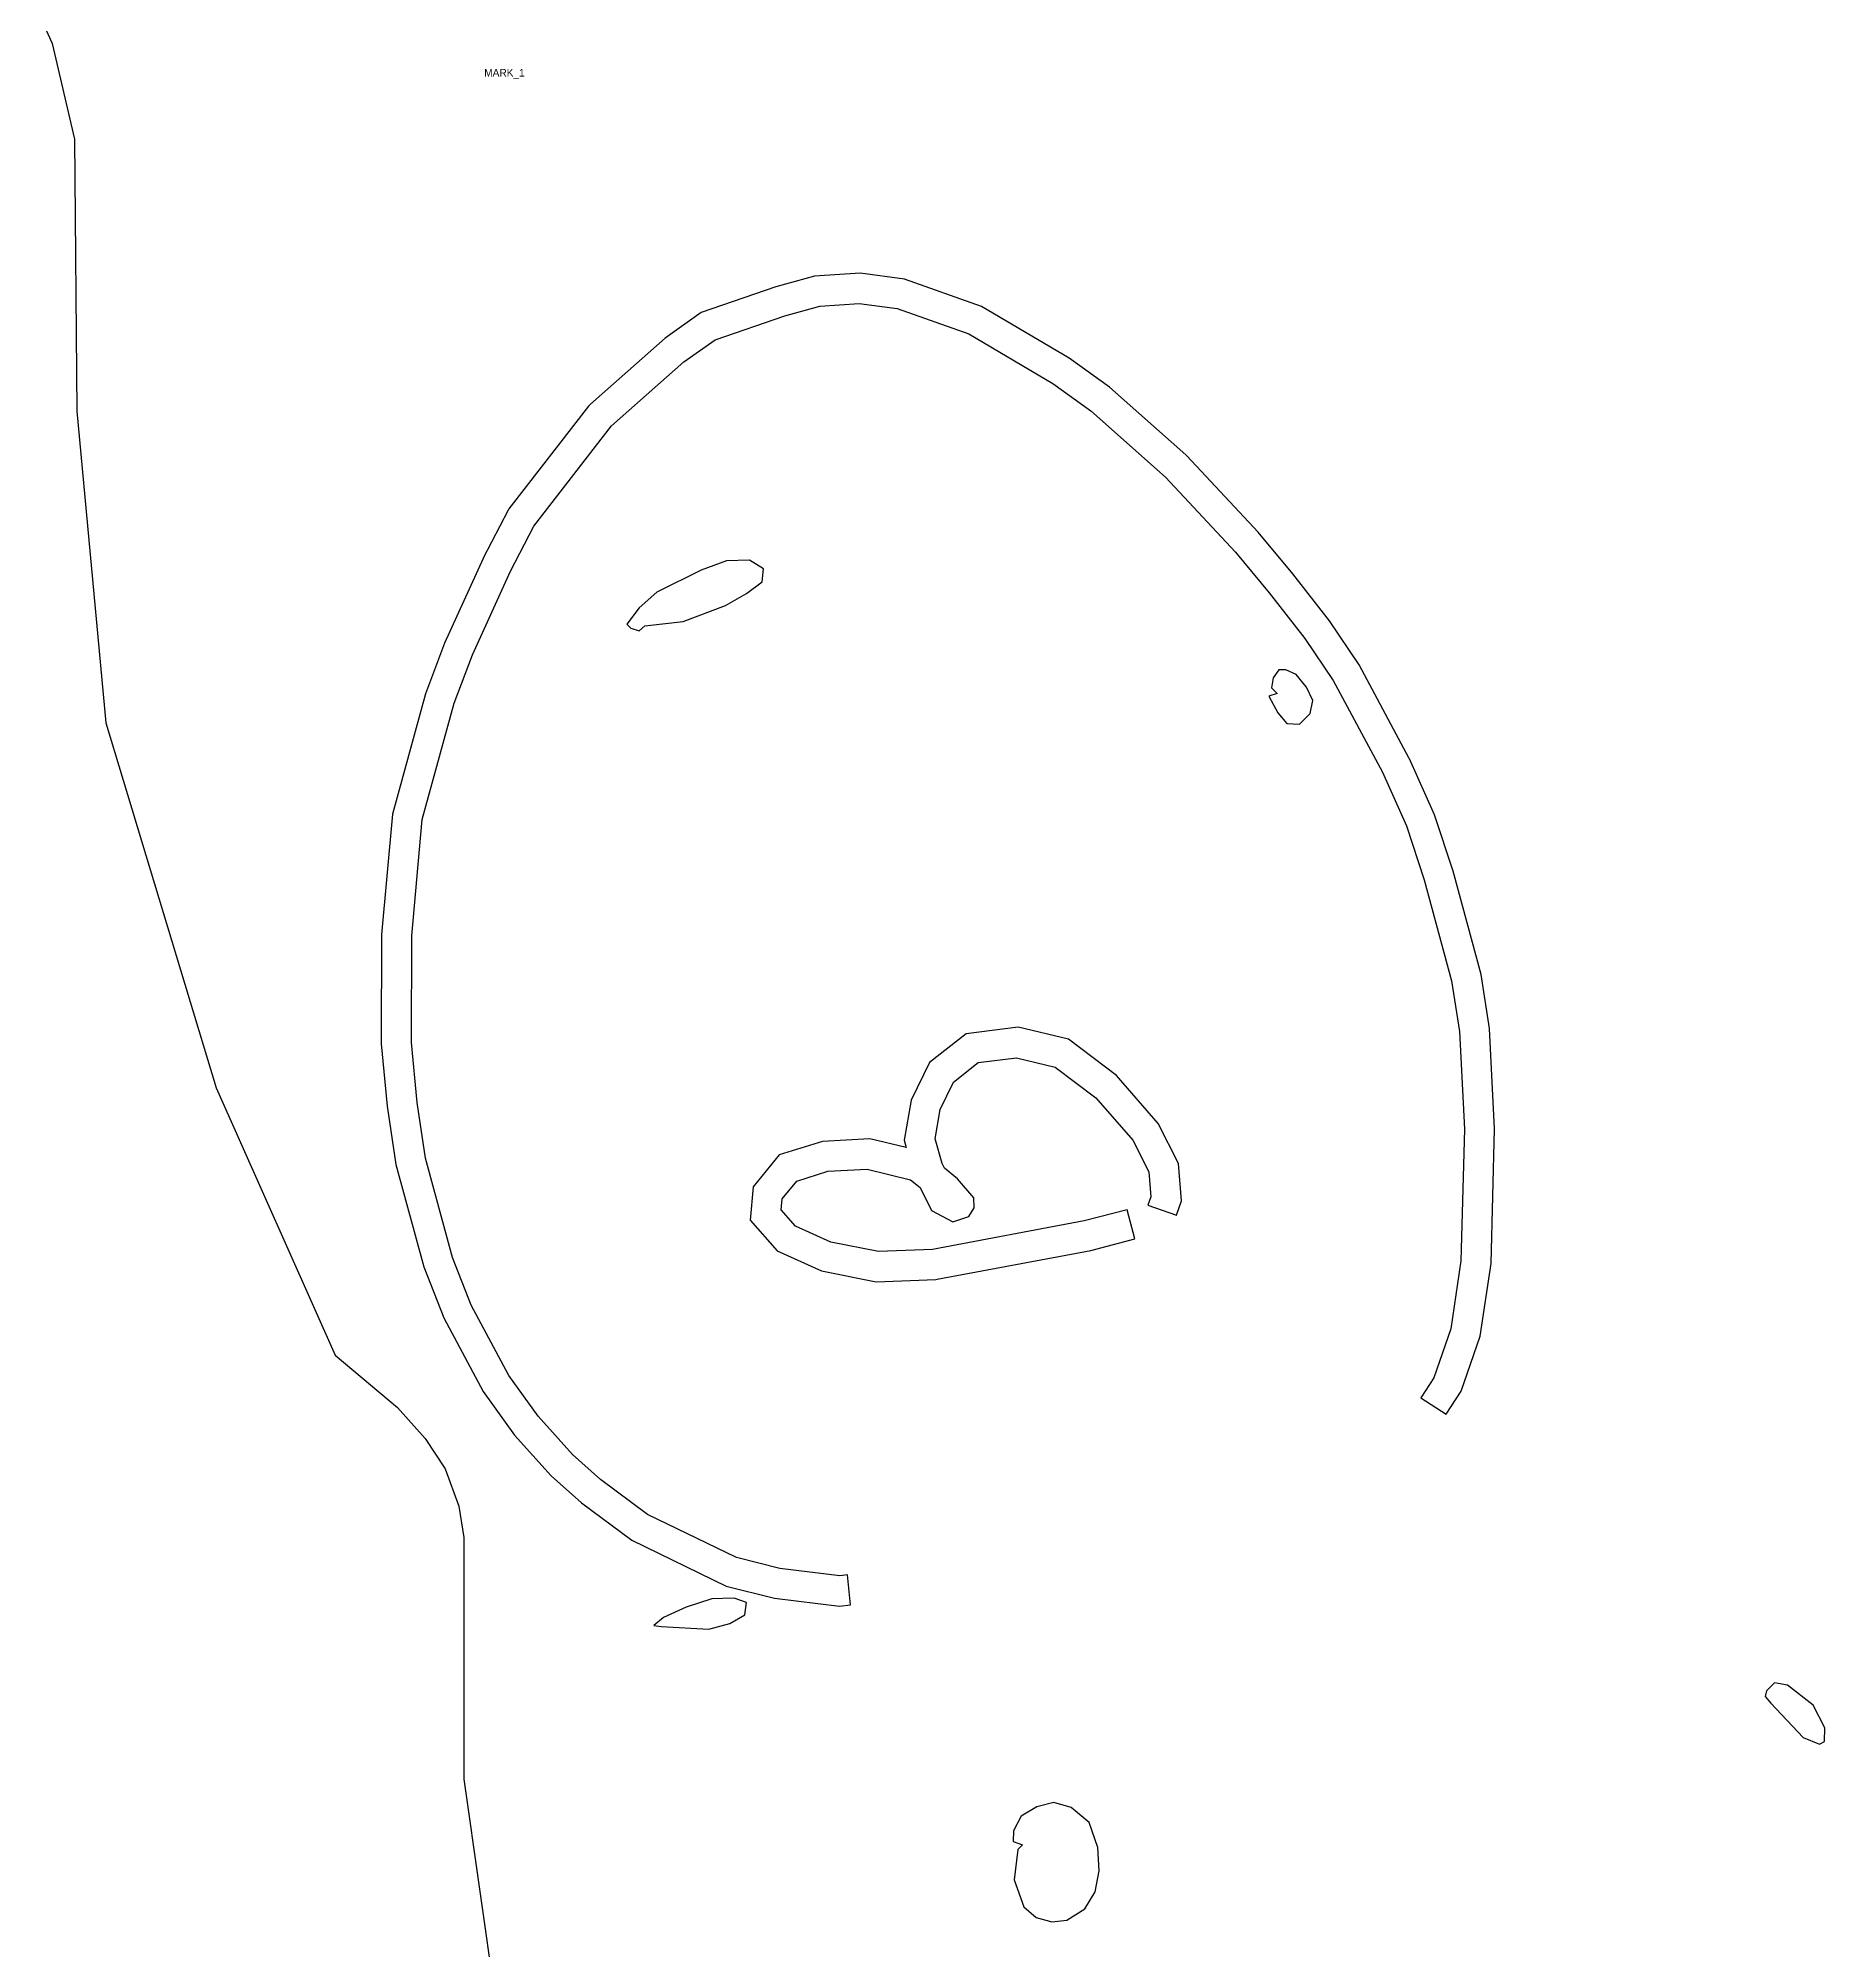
# Model space of a CAD drawing. Header units: metres. Extents: x -3553 to -772, y 370 to 2945.
# Drawn here: x -3478 to -2887, y 1676 to 2309 of the extents above; entities that cross this region are included whole.
import ezdxf
from ezdxf.enums import TextEntityAlignment as Align

# ---------------------------------------------------------------- set-up
doc = ezdxf.new("R2010")
doc.units = ezdxf.units.M
doc.layers.add('72', color=7, linetype='Continuous')

msp = doc.modelspace()

# ---------------------------------------------------------------- linework, layer by layer
at = {"layer": '1'}
msp.add_lwpolyline([(-3478.4, 2317.6), (-3473.8, 2307.24), (-3466.42, 2275.64), (-3465.68, 2185.65), (-3456, 2082.4), (-3419.51, 1961.69), (-3380.18, 1873.21), (-3359.49, 1855.83), (-3350.4, 1845.6), (-3343.68, 1835.52), (-3339.2, 1823.2), (-3337.6, 1812.8), (-3337.6, 1732.8), (-3327.2, 1660)], dxfattribs=at)
at = {"layer": '51'}
for points in [[(-3364.88, 1976.24), (-3362.96, 1955.59), (-3360.01, 1936.26), (-3350.82, 1902.34), (-3344.17, 1885.5), (-3331.17, 1861.18), (-3320.77, 1846.66), (-3308.65, 1833.21), (-3298.66, 1824.26), (-3281.95, 1811.87), (-3250.79, 1796.71), (-3234.77, 1792.74), (-3213.18, 1790.11), (-3209.54, 1790.5), (-3210.6, 1800.44), (-3213.1, 1800.17), (-3232.96, 1802.6), (-3247.36, 1806.17), (-3276.74, 1820.46), (-3292.33, 1832.02), (-3301.58, 1840.3), (-3312.96, 1852.94), (-3322.66, 1866.47), (-3335.08, 1889.71), (-3341.31, 1905.49), (-3350.21, 1938.33), (-3353.03, 1956.81), (-3354.88, 1976.69), (-3354.76, 2011.95), (-3351.31, 2050.43), (-3340.77, 2088.9), (-3334.71, 2104.91), (-3322.1, 2132.61), (-3314.44, 2147.48), (-3288.64, 2180.74), (-3264.73, 2201.92), (-3254.38, 2209.22), (-3231.36, 2217.15), (-3219.79, 2220.37), (-3206.75, 2221.21), (-3194.12, 2219.55), (-3170.46, 2211.14), (-3142.68, 2194.76), (-3130.1, 2185.71), (-3105.39, 2163.77), (-3082.22, 2138.88), (-3071.02, 2125.48), (-3059.21, 2110.3), (-3049.81, 2096.5), (-3033.58, 2066.1), (-3025.64, 2048.32), (-3019.73, 2030.48), (-3010.69, 1997.04), (-3008.07, 1980.26), (-3006.44, 1947.95), (-3007.59, 1904.38), (-3010.95, 1881.83), (-3016.56, 1865.69), (-3020.84, 1859.03), (-3012.43, 1853.62), (-3007.5, 1861.28), (-3001.2, 1879.43), (-2997.61, 1903.51), (-2996.43, 1948.07), (-2998.11, 1981.29), (-3000.89, 1999.12), (-3010.15, 2033.36), (-3016.3, 2051.94), (-3024.59, 2070.5), (-3024.68, 2070.65), (-3041.24, 2101.69), (-3051.13, 2116.19), (-3063.23, 2131.76), (-3074.72, 2145.5), (-3098.24, 2170.76), (-3098.4, 2170.94), (-3098.58, 2171.09), (-3123.85, 2193.53), (-3137.21, 2203.15), (-3166.21, 2220.24), (-3191.77, 2229.33), (-3206.41, 2231.25), (-3221.47, 2230.28), (-3234.33, 2226.7), (-3258.98, 2218.21), (-3270.94, 2209.77), (-3295.62, 2187.91), (-3295.97, 2187.6), (-3296.26, 2187.23), (-3322.62, 2153.24), (-3322.9, 2152.88), (-3331.11, 2136.97), (-3331.16, 2136.86), (-3343.94, 2108.76), (-3350.29, 2092), (-3361.19, 2052.21), (-3364.76, 2012.41), (-3364.88, 1976.49)], [(-3242.84, 1917.86), (-3233.89, 1907.65), (-3219.18, 1901.02), (-3201.15, 1897.38), (-3181.31, 1898.22), (-3180.96, 1898.28), (-3130.05, 1907.83), (-3115.55, 1911.63), (-3118.09, 1921.3), (-3132.24, 1917.6), (-3182.45, 1908.18), (-3200.36, 1907.42), (-3216.1, 1910.6), (-3227.8, 1915.88), (-3232.5, 1921.23), (-3232.16, 1924.9), (-3227.33, 1930.78), (-3217.05, 1934), (-3204.11, 1934.68), (-3189.72, 1931.24), (-3186.51, 1928.63), (-3182.77, 1921.04), (-3175.75, 1917.26), (-3170.48, 1919.09), (-3168.62, 1921.89), (-3168.83, 1925.25), (-3174.22, 1931.51), (-3178.5, 1935), (-3179.3, 1936.61), (-3181.58, 1944.81), (-3179.93, 1954.45), (-3175.46, 1963.55), (-3167.34, 1969.98), (-3154.66, 1971.61), (-3141.83, 1968.48), (-3128.39, 1958.36), (-3116.11, 1944.26), (-3110.87, 1933.83), (-3110.2, 1925.56), (-3111.18, 1922.75), (-3101.73, 1919.47), (-3100.06, 1924.27), (-3101.06, 1936.58), (-3107.74, 1949.88), (-3121.54, 1965.72), (-3137.46, 1977.71), (-3154.09, 1981.76), (-3171.37, 1979.55), (-3183.44, 1969.99), (-3189.54, 1957.56), (-3191.82, 1944.29), (-3191.14, 1941.87), (-3203.19, 1944.74), (-3218.84, 1943.92), (-3233.16, 1939.43), (-3241.85, 1928.87)], [(-2906.91, 1760.19), (-2904.98, 1757.93), (-2894.27, 1746.62), (-2888.96, 1744.38), (-2887.23, 1745.32), (-2887.18, 1749.82), (-2891.06, 1757.31), (-2899.54, 1763.9), (-2903.78, 1764.66), (-2906.5, 1762.02)]]:
    msp.add_lwpolyline(points, close=True, dxfattribs=at)
at = {"layer": '52'}
for points in [[(-3283.62, 2115.08), (-3282.32, 2113.78), (-3279.48, 2112.94), (-3277.7, 2114.54), (-3264.97, 2115.93), (-3250.95, 2121.25), (-3244.04, 2125.24), (-3238.8, 2129.07), (-3238.44, 2133.44), (-3243.06, 2136.28), (-3250.66, 2136.09), (-3259.02, 2132.94), (-3273.63, 2125.71), (-3279.5, 2120.51)], [(-3071.16, 2091.29), (-3068.17, 2085.7), (-3065.17, 2082.19), (-3061.01, 2082.04), (-3057.45, 2085.49), (-3056.63, 2089.78), (-3058.69, 2094.23), (-3062.14, 2098.47), (-3065.49, 2099.95), (-3067.88, 2099.95), (-3069.76, 2097.28), (-3070.3, 2093.98), (-3068.42, 2092.18)], [(-3274.69, 1783.7), (-3272.23, 1783.35), (-3256.51, 1782.5), (-3249.55, 1784.37), (-3244.57, 1787.16), (-3244.03, 1791.33), (-3248.04, 1792.75), (-3255.51, 1792.55), (-3264.02, 1789.77), (-3271.49, 1786.29)]]:
    msp.add_lwpolyline(points, close=True, dxfattribs=at)
at = {"layer": '54'}
msp.add_lwpolyline([(-3155.72, 1712.15), (-3152.64, 1711.1), (-3154.22, 1709.58), (-3155.42, 1699.47), (-3152.28, 1690.61), (-3148.14, 1687.05), (-3142.98, 1685.6), (-3138.05, 1686.15), (-3132.08, 1689.96), (-3128.68, 1695.49), (-3127.35, 1702.43), (-3127.78, 1710.17), (-3130.57, 1718.46), (-3136.61, 1723.46), (-3142.25, 1725.14), (-3147.96, 1723.67), (-3153.09, 1720.6), (-3155.69, 1715.75)], close=True, dxfattribs=at)

# ---------------------------------------------------------------- texts
at = {"layer": '72'}
msp.add_text('MARK_1', height=2.5, dxfattribs=at).set_placement((-3330.8, 2295.6), align=Align.BOTTOM_LEFT)

doc.saveas('drawing.dxf')
